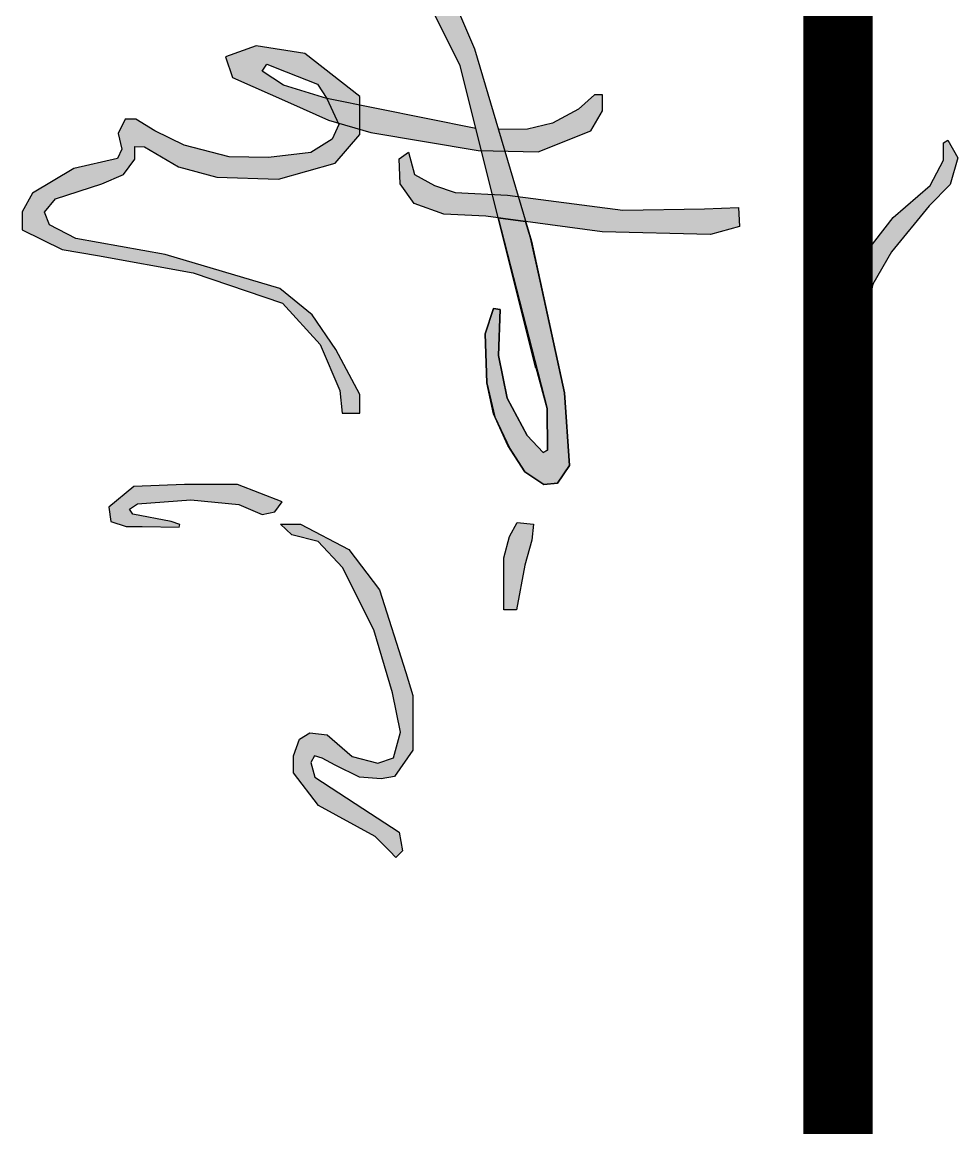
# Model space of a CAD drawing. Extents: x 447413 to 2975780, y -1432727 to 1301644.
# Drawn here: x 2636277 to 2637448, y 451097 to 452482 of the extents above; entities that cross this region are included whole.
import ezdxf

# ---------------------------------------------------------------- set-up
doc = ezdxf.new("R2010")
doc.units = 0
doc.header["$LTSCALE"] = 1000
doc.header["$MEASUREMENT"] = 0
doc.layers.add('图框', color=253, linetype='Continuous')
doc.layers.add('电子签', color=6, linetype='Continuous')

# ---------------------------------------------------------------- blocks, each defined once
blk = doc.blocks.new('A$C404F3CF8')
at = {"layer": '电子签'}
h = blk.add_hatch(color=256, dxfattribs=at)
h.paths.add_polyline_path([(573.43, 734.81), (551.71, 739.64), (524.75, 755.07), (486.45, 786.49), (468.55, 804.06), (446.48, 810.54), (431.67, 802.06), (433.95, 798.7), (448.36, 798.61), (469.52, 787.42), (496.23, 756.49), (526.99, 732.73), (570.46, 718.31), (591.77, 718.31), (594.4, 730.16)])
h.paths.add_polyline_path([(441.37, 460.19), (423.7, 504.37), (407.11, 513.91), (393.64, 513.91), (393.64, 507.19), (405.83, 493.94), (417.48, 472.34), (422.49, 451.47), (422.69, 427.03), (440.8, 432.39)])
h.paths.add_polyline_path([(440.8, 432.39), (355.33, 407.11), (316.45, 390.43), (310.9, 375.16), (327.57, 374.39), (369.56, 395.12), (440.4, 412.91)])
h.paths.add_polyline_path([(476.82, 422.05), (477.45, 434.85), (478.61, 443.57), (440.8, 432.39), (440.4, 412.91)])
h.paths.add_polyline_path([(499.44, 449.73), (478.61, 443.57), (477.45, 434.85), (476.82, 422.05), (496.38, 426.97)])
h.paths.add_polyline_path([(508.06, 513.75), (510.47, 604.17), (503.81, 628.25), (487.71, 627.5), (489.03, 599.22), (490.14, 530.98), (478.61, 443.57), (499.44, 449.73)])
h.paths.add_polyline_path([(495.01, 416.73), (496.38, 426.97), (476.82, 422.05), (475.27, 390.97), (469.44, 373.93), (460.17, 357.06), (441.76, 352.21), (447.25, 344.45), (468.1, 345.18), (484.49, 356.77), (493.43, 381.64)])
h.paths.add_polyline_path([(440.35, 410.22), (440.4, 412.91), (421.97, 408.28), (402.35, 311.39), (422.55, 311.39), (425.31, 320.62)])
h.paths.add_polyline_path([(422.55, 311.39), (402.35, 311.39), (396.76, 283.83), (417.2, 293.48)])
h.paths.add_polyline_path([(402.35, 311.39), (395.17, 311.39), (359.25, 265.49), (352.99, 225.06), (362.04, 199.26), (379.44, 205.35), (400.71, 253.53), (414.79, 285.42), (417.2, 293.48), (396.76, 283.83), (385.66, 247.88), (374.12, 230.07), (368.3, 233.85), (374.62, 249.93), (384.98, 276.07), (396.76, 283.83)])
h.paths.add_polyline_path([(426.8, 311.39), (422.55, 311.39), (417.2, 293.48), (418.52, 294.11), (430.82, 288.51), (441.81, 270.56), (445.97, 235.38), (445.65, 202.43), (435.83, 164.9), (423.87, 140.44), (414.14, 124.46), (414.14, 115.78), (426.16, 109.82), (439.09, 112.96), (446.86, 109.29), (455.28, 72.71), (475.72, 38.31), (491.51, 29.65), (506.39, 29.65), (522.99, 63), (527.83, 92.47), (542.27, 172.51), (567.79, 246.98), (602.22, 278.42), (640.59, 294.86), (659.5, 296.66), (659.5, 311.57), (644.05, 311.57), (606.33, 291.54), (577.48, 271.61), (555.41, 244.68), (527.1, 148.95), (513.63, 74.49), (502.28, 52.44), (491.65, 48.32), (480.57, 57.62), (468.2, 96.25), (460.21, 114.39), (447.34, 123.8), (436.81, 123.8), (437.15, 131.92), (453.75, 160.07), (462.62, 192.15), (464.13, 243.62), (450.93, 290.96)])
h.paths.add_polyline_path([(766.52, 276.63), (788.28, 296.98), (840.32, 323.17), (893, 338.81), (925.78, 345.4), (947.24, 339.63), (951.74, 326.44), (945.97, 305.1), (927.98, 284.24), (926.44, 269.7), (931.76, 261.24), (945.41, 256.05), (959.72, 256.05), (987.01, 277.05), (1012.81, 324.38), (1025.15, 336.53), (1030.29, 341.6), (1024.88, 347.08), (1009.29, 344.23), (989.59, 314.08), (963.4, 274), (951.12, 270.59), (945.58, 273.55), (947.4, 279.94), (953.35, 290.88), (963.47, 311.2), (964.64, 329.24), (962.87, 340.43), (940.75, 355.82), (895.11, 355.82), (875.98, 349.75), (806.89, 327.83), (773.38, 302.18), (752.07, 262.01), (752.07, 245.19), (761.01, 254.81)])
h.paths.add_polyline_path([(744.13, 230.08), (741.98, 240.46), (733.41, 246.78), (719.17, 209.51), (719.17, 165.29), (720.67, 122.88), (737.92, 102.01), (750.03, 103.67), (754.23, 116.53), (754.23, 129.85), (754.62, 160.67), (752.34, 161.42), (749.95, 154.08), (743.83, 121.98), (739.52, 119.16), (735.1, 125.92), (731.84, 170.48), (735.66, 210.58)])
h.paths.add_polyline_path([(823.76, 442.24), (786.36, 449.18), (765.6, 455.07), (752.17, 456.35), (750.89, 442.88), (762.37, 436.45), (780.19, 431.75), (805.61, 431.75), (823.76, 431.75), (823.76, 436.64)])
blk.add_hatch(color=256, dxfattribs=at).paths.add_polyline_path([(496.38, 426.97), (655.63, 467.8), (690.49, 468.11), (692.42, 464.4), (678.2, 451.22), (646.91, 434.54), (611.41, 427.13), (573.08, 428.47), (572.26, 423.06), (593.2, 416.16), (634.09, 417.46), (662.59, 424.22), (688.95, 436.59), (708.59, 449.25), (719.07, 464.94), (718.01, 476.33), (703.17, 486.56), (642.49, 482.36), (549.3, 461.92), (513.14, 453.78), (499.44, 449.73)])
blk.add_line((642.49, 482.36), (703.17, 486.56), dxfattribs=at)
for points in [[(431.67, 802.06), (446.48, 810.54), (468.55, 804.06), (486.45, 786.49), (524.75, 755.07), (551.71, 739.64), (573.43, 734.81), (594.4, 730.16), (591.77, 718.31), (570.46, 718.31), (526.99, 732.73), (496.23, 756.49), (469.52, 787.42), (448.36, 798.61), (433.95, 798.7), (431.67, 802.06)], [(447.25, 344.45), (441.76, 352.21), (460.17, 357.06), (469.44, 373.93), (475.27, 390.97), (477.45, 434.85), (490.14, 530.98), (489.03, 599.22), (487.71, 627.5), (503.81, 628.25), (510.47, 604.17), (508.06, 513.75), (508.06, 513.75)], [(421.97, 408.28), (396.76, 283.83), (385.66, 247.88), (374.12, 230.07), (368.3, 233.85), (374.62, 249.93), (384.98, 276.07), (396.76, 283.83), (418.52, 294.11), (430.82, 288.51), (441.81, 270.56), (445.97, 235.38), (445.65, 202.43), (435.83, 164.9), (423.87, 140.44), (414.14, 124.46), (414.14, 115.78), (426.16, 109.82), (439.09, 112.96), (446.86, 109.29), (455.28, 72.71), (475.72, 38.31), (491.51, 29.65), (506.39, 29.65), (522.99, 63), (527.83, 92.47), (542.27, 172.51), (567.79, 246.98), (602.22, 278.42), (640.59, 294.86), (659.5, 296.66), (659.5, 311.57), (644.05, 311.57), (606.33, 291.54), (577.48, 271.61), (555.41, 244.68), (527.1, 148.95), (513.63, 74.49), (502.28, 52.44), (491.65, 48.32), (480.57, 57.62), (468.2, 96.25), (460.21, 114.39), (447.34, 123.8), (436.81, 123.8), (437.15, 131.92), (453.75, 160.07), (462.62, 192.15), (464.13, 243.62), (450.93, 290.96), (426.8, 311.39), (395.17, 311.39), (359.25, 265.49), (352.99, 225.06), (362.04, 199.26), (379.44, 205.35), (400.71, 253.53), (414.79, 285.42), (425.31, 320.62), (440.35, 410.22), (441.37, 460.19), (423.7, 504.37), (407.11, 513.91), (393.64, 513.91), (393.64, 507.19), (405.83, 493.94), (417.48, 472.34), (422.49, 451.47), (422.69, 427.03)], [(508.06, 513.75), (495.01, 416.73), (493.43, 381.64), (484.49, 356.77), (468.1, 345.18), (447.25, 344.45)], [(327.57, 374.39), (310.9, 375.16), (316.45, 390.43), (355.33, 407.11), (515.99, 454.62), (642.49, 482.36), (703.17, 486.56), (718.01, 476.33), (719.07, 464.94), (708.59, 449.25), (686.6, 435.08), (660.11, 423.1), (634.09, 417.46), (593.2, 416.16), (572.26, 423.06), (573.08, 428.47), (611.41, 427.13), (646.91, 434.54), (678.2, 451.22), (692.42, 464.4), (690.49, 468.11), (655.63, 467.8), (621.7, 458.55)], [(496.38, 426.97), (655.63, 467.8), (690.49, 468.11), (692.42, 464.4), (678.2, 451.22), (646.91, 434.54), (611.41, 427.13), (573.08, 428.47), (572.26, 423.06), (593.2, 416.16), (634.09, 417.46), (662.59, 424.22), (688.95, 436.59), (708.59, 449.25), (719.07, 464.94), (718.01, 476.33), (703.17, 486.56), (642.49, 482.36), (549.3, 461.92), (513.14, 453.78), (499.44, 449.73), (496.38, 426.97)], [(621.81, 458.47), (369.56, 395.12), (327.57, 374.39)], [(750.89, 442.88), (752.17, 456.35), (765.6, 455.07), (786.36, 449.18), (823.76, 442.24), (823.76, 436.64), (823.76, 431.75), (805.61, 431.75), (780.19, 431.75), (762.37, 436.45), (750.89, 442.88)], [(496.38, 426.97), (499.44, 449.73)], [(761.01, 254.81), (752.07, 245.19), (752.07, 262.01), (773.38, 302.18), (806.89, 327.83), (875.98, 349.75), (895.11, 355.82), (940.75, 355.82), (962.87, 340.43), (964.64, 329.24), (963.47, 311.2), (953.35, 290.88), (947.4, 279.94), (945.58, 273.55), (951.12, 270.59), (963.4, 274), (989.59, 314.08), (1009.29, 344.23), (1024.88, 347.08), (1030.29, 341.6), (1025.15, 336.53), (1012.81, 324.38), (987.01, 277.05), (959.72, 256.05), (945.41, 256.05), (931.76, 261.24), (926.44, 269.7), (927.98, 284.24), (945.97, 305.1), (951.74, 326.44), (947.24, 339.63), (925.78, 345.4), (893, 338.81), (840.32, 323.17), (788.28, 296.98), (766.52, 276.63), (761.01, 254.81)], [(733.41, 246.78), (719.17, 209.51), (719.17, 165.29), (720.67, 122.88), (737.92, 102.01), (750.03, 103.67), (754.23, 116.53), (754.23, 129.85), (754.62, 160.67), (752.34, 161.42), (749.95, 154.08), (743.83, 121.98), (739.52, 119.16), (735.1, 125.92), (731.84, 170.48), (735.66, 210.58), (744.13, 230.08), (741.98, 240.46), (733.41, 246.78)]]:
    blk.add_lwpolyline(points, dxfattribs=at)
blk = doc.blocks.new('zzzzzzzzzzzzvvvvvv')
at = {"layer": '电子签', "xscale": 1.5, "yscale": 1.5, "zscale": 1.5, "rotation": 270}
blk.add_blockref('A$C404F3CF8', (2636172.5, 651480.2, 378000), dxfattribs=at)
blk = doc.blocks.new('A$C6B0021A6')
at = {"layer": '图框', "color": 153, "const_width": 58, "elevation": -84000}
blk.add_lwpolyline([(111420, 13420), (117920, 13420)], dxfattribs=at)
at = {"xscale": 0.6666666666666666, "yscale": 0.6666666666666666, "zscale": 0.6666666666666666, "rotation": 90}
blk.add_blockref('zzzzzzzzzzzzvvvvvv', (550471.61, -1744738.86, -336000), dxfattribs=at)

msp = doc.modelspace()

# ---------------------------------------------------------------- block references
at = {"xscale": 1.5, "yscale": 1.5, "zscale": 1.5, "rotation": 270}
msp.add_blockref('A$C6B0021A6', (2617168.3, 627208.4, 252000), dxfattribs=at)

doc.saveas('drawing.dxf')
